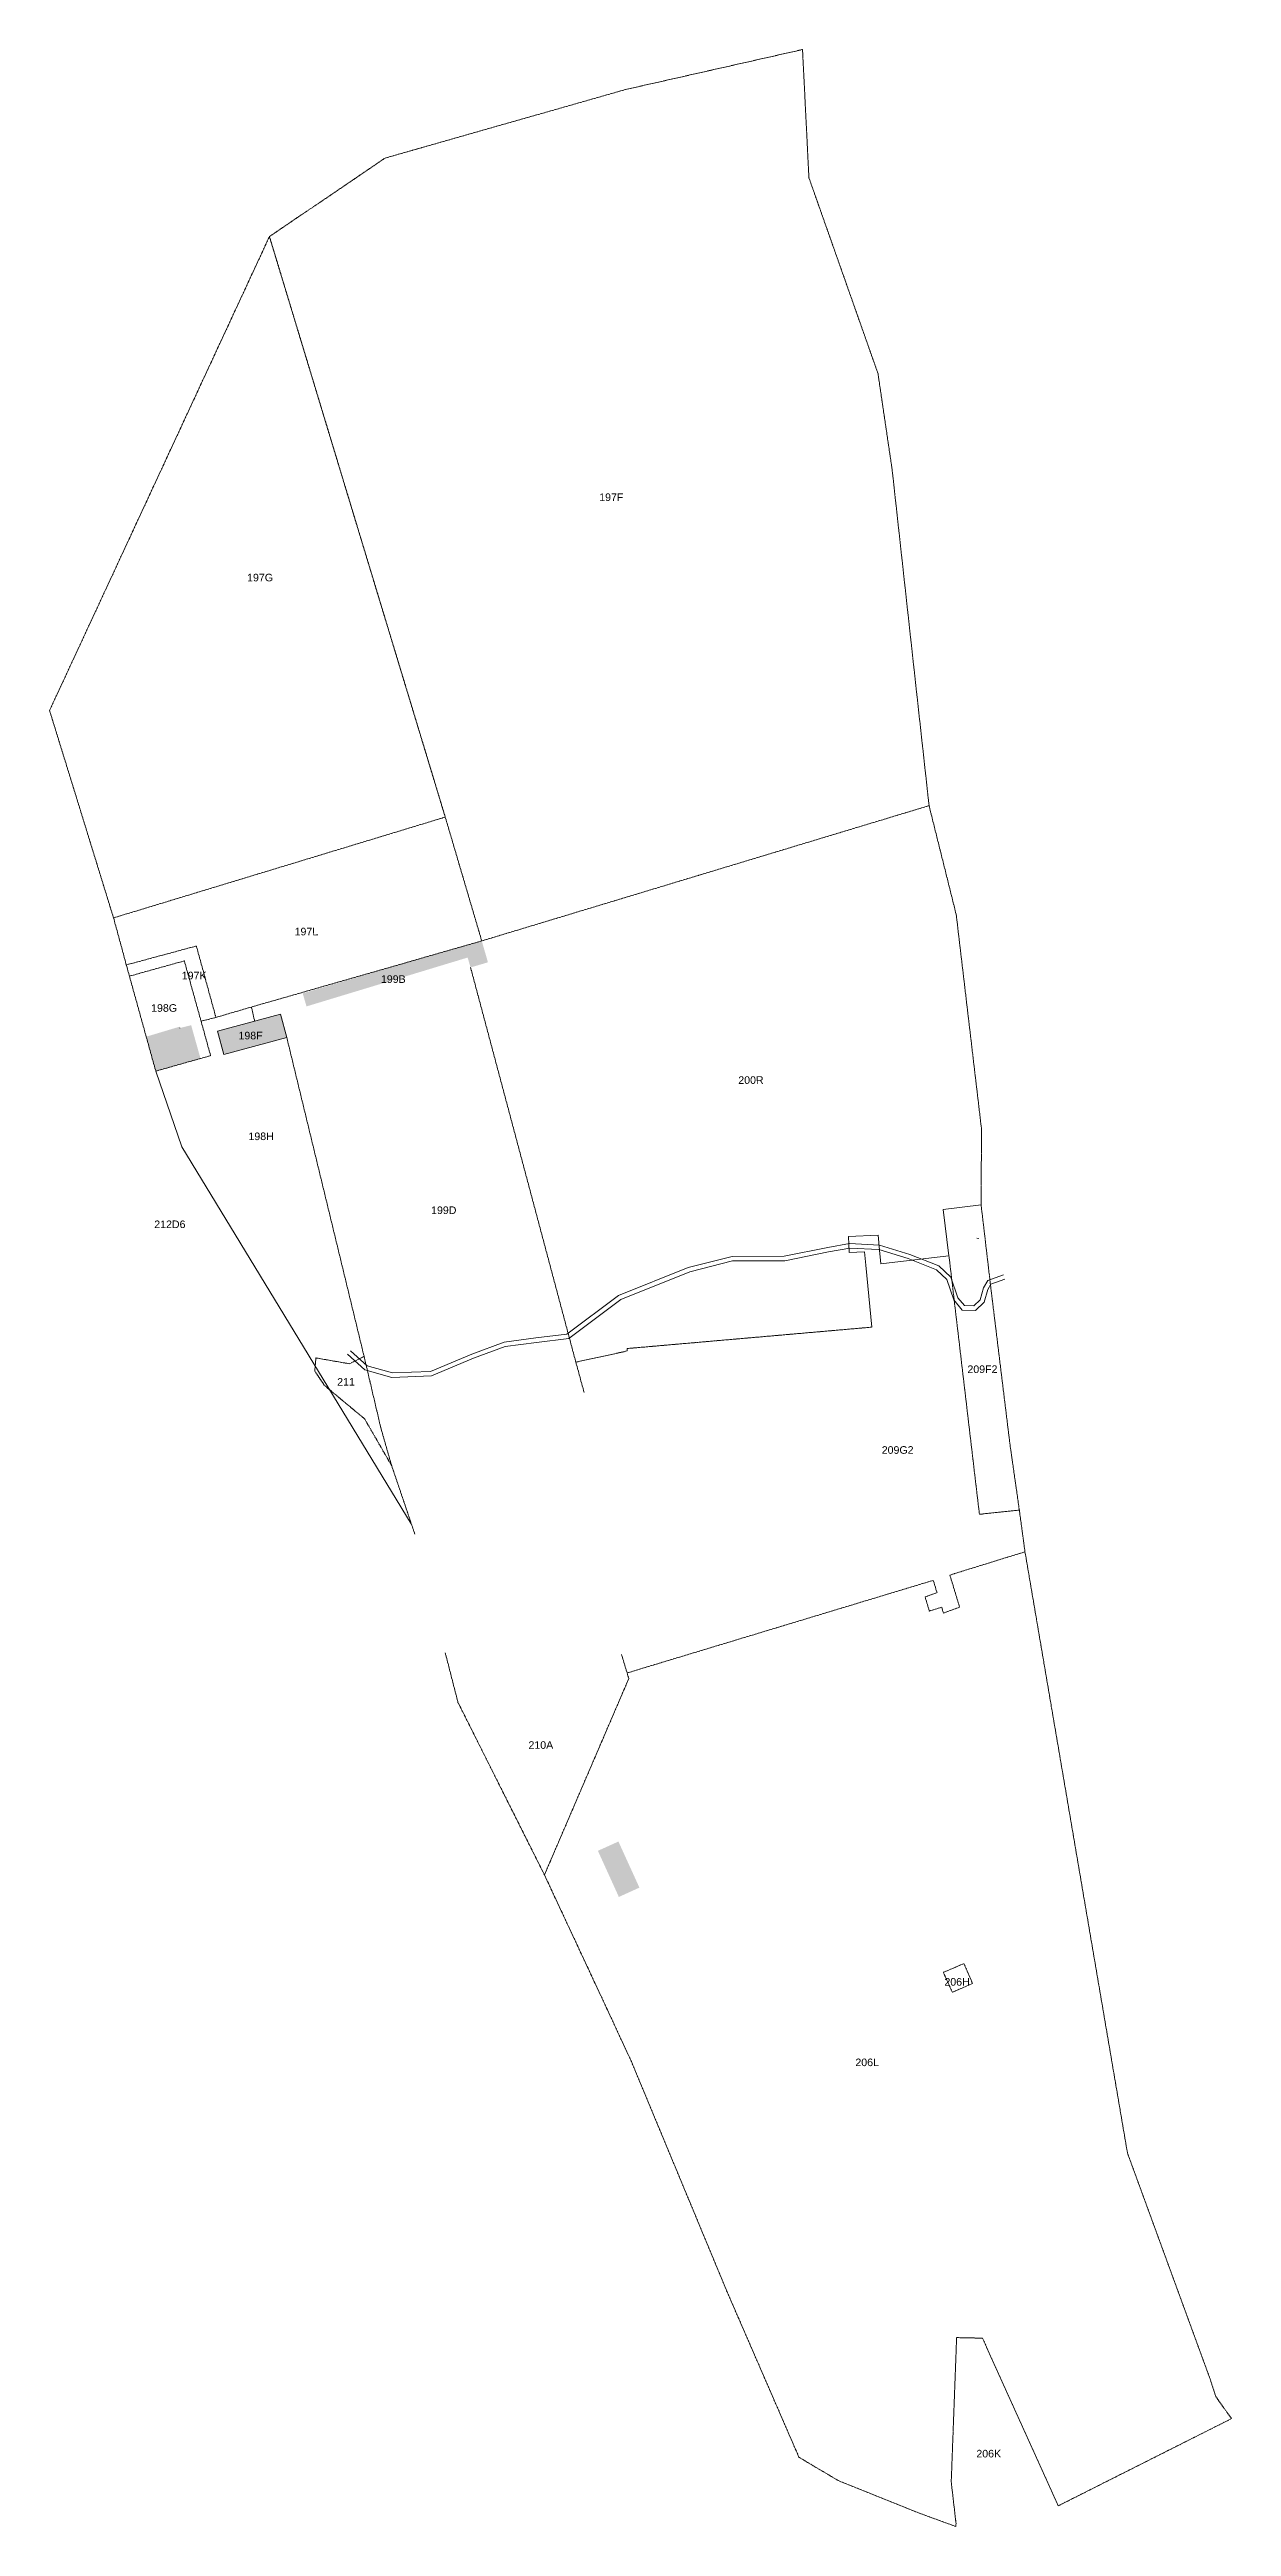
# Model space of a CAD drawing. Header units: centimetres. Extents: x 11695409 to 11723710, y 12072421 to 12131761.
import ezdxf

# ---------------------------------------------------------------- set-up
doc = ezdxf.new("R2010")
doc.units = ezdxf.units.CM
doc.header["$LTSCALE"] = 5
doc.linetypes.add('0001DEF-Long Dashed Dotted', pattern=[7.747, 6.096, -0.762, 0.127, -0.762])
doc.linetypes.add('Lijnpatroon-11', pattern=[1.058075, 0.705383, -0.352692])
doc.layers.add('Bestaand-4 massa', color=7, linetype='Continuous', lineweight=9)
doc.layers.add('Tekst-beschrijving', color=7, linetype='Lijnpatroon-11', lineweight=13)
for name, color, linetype, lineweight, true_color in [('Bpn_CaPa', 7, 'Continuous', 5, 0x264c00), ('Bpn_ReBu', 4, 'Continuous', 5, 0x00ffff), ("Cours d'eau", 140, 'Continuous', 5, 0x00bfff), ('Hulplijnen-grenzen site', 7, '0001DEF-Long Dashed Dotted', 13, 0x108131), ('Limite de propriété', 5, 'Continuous', 30, 0x0000ff), ('Mur', 2, 'Continuous', 5, 0xffff00)]:
    doc.layers.add(name, color=color, linetype=linetype, lineweight=lineweight, true_color=true_color)
doc.styles.add('Arial', font='Arial.ttf')

msp = doc.modelspace()

# ---------------------------------------------------------------- hatches: boundary and pattern name
at = {"layer": 'Bestaand-4 massa', "linetype": 'Continuous', "lineweight": 0, "true_color": 0x4c4c4c}
for points in [[(11704888, 12109846), (11705420, 12110007), (11705467, 12109847), (11705490, 12109770), (11705903, 12109892), (11705903, 12109906), (11705758, 12110406), (11705739, 12110401), (11705739, 12110401), (11705716, 12110394), (11703823, 12109844), (11701470, 12109149), (11701562, 12108837)], [(11699581, 12107681), (11699428, 12108240), (11700937, 12108651), (11701089, 12108092), (11699581, 12107681)]]:
    msp.add_hatch(color=251, dxfattribs=at).paths.add_polyline_path(points)
at = {"layer": 'Bestaand-4 massa', "linetype": 'Continuous', "lineweight": 0, "true_color": 0xc0c0c0}
for points in [[(11697724, 12108111), (11698518, 12108350), (11698527, 12108317), (11698799, 12108387), (11699023, 12107589), (11697952, 12107286)], [(11709533, 12087726), (11709041, 12087502), (11708723, 12088203), (11708539, 12088608), (11708723, 12088690), (11709031, 12088830)]]:
    msp.add_hatch(color=9, dxfattribs=at).paths.add_polyline_path(points)

# ---------------------------------------------------------------- linework, layer by layer
at = {"layer": 'Bpn_CaPa'}
for p, q in [((11704884, 12113372), (11704884, 12113372)), ((11697952, 12107286), (11697952, 12107286)), ((11717715, 12104087), (11716805, 12103970)), ((11716946, 12102860), (11716805, 12103970)), ((11714538, 12103327), (11715249, 12103358)), ((11714557, 12102939), (11714538, 12103327)), ((11714927, 12102955), (11714557, 12102939)), ((11714927, 12102955), (11714957, 12102637)), ((11715282, 12102994), (11715249, 12103358)), ((11715311, 12102671), (11715282, 12102994)), ((11715099, 12101153), (11714957, 12102637)), ((11715652, 12102710), (11715311, 12102671)), ((11715652, 12102710), (11716063, 12102758)), ((11716063, 12102758), (11716529, 12102812)), ((11716946, 12102860), (11716529, 12102812)), ((11701787, 12100415), (11701787, 12100415))]:
    msp.add_line(p, q, dxfattribs=at)
at = {"layer": 'Bpn_CaPa', "flags": 128}
msp.add_lwpolyline([(11701089, 12108092), (11699581, 12107681), (11699428, 12108240), (11700937, 12108651), (11701089, 12108092)], close=True, dxfattribs=at)
at = {"layer": 'Bpn_ReBu'}
for q in [(11698527, 12108317), (11698526, 12108320)]:
    msp.add_line((11698526, 12108320), q, dxfattribs=at)
at = {"layer": "Cours d'eau", "flags": 128}
for points in [[(11702544, 12100503), (11702959, 12100133), (11703605, 12099947), (11704554, 12099984), (11705561, 12100408), (11706318, 12100687), (11707065, 12100789), (11707840, 12100884), (11709085, 12101818), (11710738, 12102481), (11711765, 12102740), (11713013, 12102742), (11714065, 12102958), (11714573, 12103045), (11715266, 12103010), (11715970, 12102795), (11716645, 12102526), (11716895, 12102291), (11717066, 12101804), (11717261, 12101563), (11717582, 12101553), (11717787, 12101748), (11717873, 12102051), (11717949, 12102184), (11718284, 12102304)], [(11702616, 12100584), (11703013, 12100230), (11703618, 12100055), (11704530, 12100091), (11705522, 12100509), (11706292, 12100792), (11707051, 12100896), (11707798, 12100988), (11709031, 12101913), (11710704, 12102584), (11711752, 12102848), (11713002, 12102850), (11714045, 12103064), (11714567, 12103153), (11715285, 12103117), (11716006, 12102897), (11716704, 12102619), (11716988, 12102351), (11717161, 12101858), (11717314, 12101669), (11717540, 12101662), (11717691, 12101806), (11717773, 12102093), (11717875, 12102273), (11718248, 12102406)]]:
    msp.add_lwpolyline(points, dxfattribs=at)
at = {"layer": 'Hulplijnen-grenzen site'}
for p, q in [((11716469, 12113646), (11717120, 12111034)), ((11705758, 12110406), (11704884, 12113372)), ((11697247, 12109831), (11696941, 12110958)), ((11717120, 12111034), (11717725, 12105898)), ((11705758, 12110406), (11701042, 12109052)), ((11697321, 12109562), (11697952, 12107286)), ((11708012, 12100311), (11705490, 12109770)), ((11700794, 12108981), (11700241, 12108822)), ((11701042, 12109052), (11700794, 12108981)), ((11699037, 12108482), (11699265, 12107658)), ((11700241, 12108822), (11699392, 12108573)), ((11700241, 12108822), (11700322, 12108480)), ((11697952, 12107286), (11699265, 12107658)), ((11701089, 12108092), (11702940, 12100452)), ((11717725, 12105898), (11717715, 12104087)), ((11717715, 12104087), (11717947, 12102107)), ((11716946, 12102860), (11717675, 12096669)), ((11717947, 12102107), (11718404, 12098362)), ((11709237, 12100640), (11715099, 12101153)), ((11709241, 12100582), (11708014, 12100314)), ((11709241, 12100582), (11709237, 12100640)), ((11708012, 12100311), (11708209, 12099589)), ((11718404, 12098362), (11718631, 12096770)), ((11703602, 12097831), (11704156, 12096193)), ((11718631, 12096770), (11717675, 12096669)), ((11718631, 12096770), (11718766, 12095771)), ((11716967, 12095214), (11718766, 12095771)), ((11716967, 12095214), (11716998, 12095112)), ((11718766, 12095771), (11721219, 12081371)), ((11716570, 12095087), (11709238, 12092868)), ((11716660, 12094792), (11716375, 12094689)), ((11716375, 12094689), (11716476, 12094352)), ((11716600, 12094987), (11716570, 12095087)), ((11716600, 12094987), (11716660, 12094792)), ((11717201, 12094444), (11716998, 12095112)), ((11716476, 12094352), (11716772, 12094445)), ((11716772, 12094445), (11716813, 12094304)), ((11717201, 12094444), (11716813, 12094304)), ((11705189, 12092162), (11704884, 12093350)), ((11709106, 12093308), (11709238, 12092868)), ((11709238, 12092868), (11709278, 12092732)), ((11707259, 12088031), (11709278, 12092732)), ((11707259, 12088031), (11705189, 12092162)), ((11708769, 12084794), (11707259, 12088031)), ((11709341, 12083559), (11708769, 12084794)), ((11711634, 12078040), (11709341, 12083559)), ((11721219, 12081371), (11723207, 12075933)), ((11713354, 12074079), (11711634, 12078040)), ((11717129, 12076945), (11717000, 12073487)), ((11717748, 12076932), (11717129, 12076945)), ((11719563, 12072915), (11717748, 12076932)), ((11723207, 12075933), (11723335, 12075536)), ((11723335, 12075536), (11723710, 12075004)), ((11723710, 12075004), (11719563, 12072915)), ((11714293, 12073520), (11713354, 12074079)), ((11716219, 12072746), (11714293, 12073520)), ((11717000, 12073487), (11717115, 12072491)), ((11717109, 12072421), (11716219, 12072746)), ((11717115, 12072491), (11717109, 12072421))]:
    msp.add_line(p, q, dxfattribs=at)
at = {"layer": 'Hulplijnen-grenzen site', "flags": 128}
for points in [[(11705758, 12110406), (11704884, 12113372), (11700674, 12127280), (11703444, 12129160), (11709192, 12130800), (11712828, 12131622), (11713439, 12131761), (11713592, 12128690), (11715246, 12123999), (11715585, 12121696), (11716469, 12113646), (11705758, 12110406)], [(11704884, 12113372), (11696941, 12110958), (11695409, 12115927), (11700674, 12127280), (11704884, 12113372)], [(11699392, 12108573), (11699037, 12108482), (11698635, 12109927), (11697321, 12109562), (11697247, 12109831), (11698924, 12110284), (11699392, 12108573)], [(11703602, 12097831), (11702953, 12098955), (11701991, 12099757), (11701760, 12100102), (11701787, 12100415), (11702592, 12100275), (11702940, 12100452), (11703341, 12098741), (11703602, 12097831)], [(11717511, 12085429), (11717028, 12085218), (11716811, 12085696), (11717304, 12085906), (11717511, 12085429)]]:
    msp.add_lwpolyline(points, close=True, dxfattribs=at)
at = {"layer": 'Hulplijnen-grenzen site', "linetype": 'Continuous', "transparency": 33554687}
for points in [[(11698578, 12105475, 9889), (11697952, 12107286, 0)], [(11704068, 12096444, 10084), (11698578, 12105475, 9889)]]:
    msp.add_polyline3d(points, dxfattribs=at)
at = {"layer": 'Limite de propriété'}
for p, q in [((11717715, 12104087), (11717715, 12104087)), ((11718631, 12096770), (11718631, 12096770))]:
    msp.add_line(p, q, dxfattribs=at)
at = {"layer": 'Mur'}
msp.add_line((11717612, 12103282), (11717660, 12103278), dxfattribs=at)

# ---------------------------------------------------------------- texts
at = {"layer": 'Tekst-beschrijving', "char_height": 181.6, "attachment_point": 7, "rotation": 0.10179, "line_spacing_factor": 0.44237, "style": 'Arial'}
for s, insert in [('197F', (11708571, 12120942)), ('197G', (11700139, 12119017)), ('197L', (11701277, 12110536)), ('197K', (11698575, 12109483)), ('199B', (11703344, 12109397)), ('198G', (11697841, 12108705)), ('198F', (11699933, 12108044)), ('200R', (11711901, 12106978)), ('198H', (11700172, 12105631)), ('212D6', (11697916, 12103523)), ('199D', (11704545, 12103860)), ('209F2', (11717388, 12100051)), ('211', (11702296, 12099751)), ('209G2', (11715336, 12098116)), ('210A', (11706877, 12091048)), ('206H', (11716837, 12085374)), ('206L', (11714705, 12083446)), ('206K', (11717602, 12074072))]:
    msp.add_mtext(s, dxfattribs=dict(at, insert=insert))

doc.saveas('drawing.dxf')
